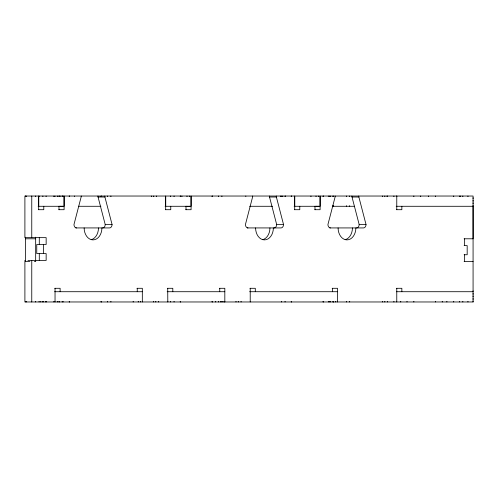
<?xml version="1.0" encoding="UTF-8"?>
<svg xmlns="http://www.w3.org/2000/svg" width="498" height="498" viewBox="0 0 498 498"><rect width="100%" height="100%" fill="white"/><g stroke="black" fill="none" stroke-linecap="round" stroke-linejoin="round"><path stroke-width="0.75" d="M38.701 206.284L38.701 196.031M39.292 244.481L39.292 237.646M64.099 196.031L64.099 206.284L38.134 206.284M165.678 206.284L165.678 196.031M191.076 196.031L191.076 206.284L165.106 206.284M294.704 206.284L294.704 196.031M320.096 196.031L320.096 206.284L294.131 206.284M396.769 196.673L396.769 196.031L396.769 209.702M464.634 261.568L464.634 254.739M24.9 260.429L24.9 301.969L473.075 301.969L473.075 301.116M473.075 299.404L473.075 298.551M473.075 296.839L473.075 295.986M473.075 294.281L473.075 293.428M473.075 290.863L473.075 291.716L396.34 291.716M473.075 205.431L473.1 238.791L464.105 238.791M473.075 203.719L473.075 202.867M473.075 201.161L473.075 200.302M473.075 198.596L473.075 197.743M97.95 196.031A3.418 2.54 90 0 0 98.056 197.009L104.916 197.009L112.069 224.511A3.418 2.54 90 0 1 109.529 227.928L75.845 227.928M269.412 196.031A3.418 2.54 -90 0 0 269.518 197.009L276.378 197.009L283.53 224.511A3.418 2.54 90 0 1 280.99 227.928L247.307 227.928M351.905 196.031A3.418 2.54 90 0 0 352.011 197.009L358.871 197.009L366.024 224.511A3.418 2.54 90 0 1 363.484 227.928L329.8 227.928M60.096 206.284L61.242 206.284M61.814 206.284L62.953 206.284M78.329 206.284L100.889 206.284M249.654 206.284L272.543 206.284M332.309 206.284L354.632 206.284M396.196 206.284L473.1 206.29M316.093 206.284L317.238 206.284M317.811 206.284L318.957 206.284M38.446 209.702L43.78 209.702L43.78 206.284M58.764 209.702L64.099 209.702L64.099 196.673M165.423 209.702L170.758 209.702L170.758 206.284M185.742 209.702L191.076 209.702L191.076 196.673M294.443 209.702L299.784 209.702L299.784 206.284M314.761 209.702L320.096 209.702L320.096 196.673M396.508 209.702L401.849 209.702L401.849 206.284M102.669 227.928A3.418 2.54 -90 0 0 105.209 224.511L112.069 224.511M274.13 227.928A3.418 2.54 -90 0 0 276.67 224.511L283.53 224.511M356.624 227.928A3.418 2.54 90 0 0 359.164 224.511L366.024 224.511M25.41 238.791L35.663 238.791M464.124 245.626L467.174 245.626L467.174 254.739L464.124 254.739M27.95 260.429L46.152 260.429L46.152 253.594L36.752 253.594L36.752 244.481L46.152 244.481L46.152 237.646L24.9 237.646L24.9 196.031L473.075 196.031L473.075 301.969M29.899 261.568L25.41 261.568L25.41 237.185M34.381 261.568L35.663 261.568L35.663 237.185M464.105 261.568L473.1 261.568M54.78 288.298L60.121 288.298L60.121 291.716M136.994 288.298L142.328 288.298L142.328 301.969M167.471 288.298L172.806 288.298L172.806 291.716M219.487 288.298L224.822 288.298L224.822 301.969M249.965 288.298L255.3 288.298L255.3 291.716M332.178 288.298L337.513 288.298L337.513 301.969M396.508 288.298L401.849 288.298L401.849 291.716M54.612 291.716L142.328 291.716M167.154 291.716L224.822 291.716M249.647 291.716L337.513 291.716M315.527 206.284L314.954 206.284L315.016 209.702M185.928 206.284L186.501 206.284M187.646 206.284L188.219 206.284M189.358 206.284L189.931 206.284M59.523 206.284L58.951 206.284L59.019 209.702M352.011 197.009L359.164 224.511M269.518 197.009L276.67 224.511M98.056 197.009L105.209 224.511M464.634 238.791L464.634 245.626M39.292 253.594L39.292 260.429M467.952 196.031L467.952 196.673M467.952 301.327L467.952 301.969M462.823 196.031L462.823 196.673M462.823 301.327L462.823 301.969M460.544 196.031L460.544 196.673M459.405 196.031L459.405 196.673M459.405 301.327L459.405 301.969M453.709 196.031L453.709 196.673M453.709 301.327L453.709 301.969M446.874 301.327L446.874 301.969M442.268 301.327L442.268 301.969M435.433 196.031L435.433 196.673M435.433 301.327L435.433 301.969M428.597 196.031L428.597 196.673M420.679 196.031L420.679 196.673M413.844 196.031L413.844 196.673M413.844 301.327L413.844 301.969M407.009 301.327L407.009 301.969M400.741 301.327L400.741 301.969M396.769 288.298L396.769 301.969M393.906 196.031L393.906 196.673M393.906 301.327L393.906 301.969M387.618 196.031L387.618 196.673M387.618 301.327L387.618 301.969M387.07 196.031L387.07 196.673M384.83 196.031L384.83 196.673M384.83 301.327L384.83 301.969M382.539 196.031L382.539 196.673M382.539 301.327L382.539 301.969M349.677 196.031L349.677 196.673M349.677 205.643L349.677 206.284M349.677 301.327L349.677 301.969M346.459 196.031L346.459 196.673M346.459 205.643L346.459 206.284M346.459 301.327L346.459 301.969M335.733 301.327L335.733 301.969M333.573 196.031L333.573 196.673M333.573 205.643L333.573 206.284M333.573 301.327L333.573 301.969M333.442 301.327L333.442 301.969M332.907 196.031L332.907 196.673M332.907 205.643L332.907 206.284M332.907 301.327L332.907 301.969M332.434 288.298L332.434 291.716M330.348 196.031L330.348 196.673M330.348 301.327L330.348 301.969M329.489 196.031L329.489 196.673M329.489 301.327L329.489 301.969M328.363 301.327L328.363 301.969M323.283 196.031L323.283 196.673M323.283 301.327L323.283 301.969M323.14 196.031L323.14 196.673M323.14 301.327L323.14 301.969M318.315 196.031L318.315 196.673M316.031 196.031L316.031 196.673M310.951 196.031L310.951 196.673M294.704 196.673L294.704 209.702M291.417 196.031L291.417 196.673M291.417 301.327L291.417 301.969M291.274 196.031L291.274 196.673M291.274 301.327L291.274 301.969M285.553 196.031L285.553 196.673M285.068 196.031L285.068 196.673M285.068 301.327L285.068 301.969M282.764 196.031L282.764 196.673M281.65 196.031L281.65 196.673M281.65 301.327L281.65 301.969M280.474 196.031L280.474 196.673M250.22 288.298L250.22 301.969M241.076 301.327L241.076 301.969M238.281 301.327L238.281 301.969M235.996 301.327L235.996 301.969M224.754 301.645L224.754 301.969M223.042 301.327L223.042 301.969M221.903 196.031L221.903 196.673M221.903 301.327L221.903 301.969M220.757 301.327L220.757 301.969M219.749 288.298L219.749 291.716M218.485 196.031L218.485 196.673M218.485 301.327L218.485 301.969M215.678 301.327L215.678 301.969M212.279 196.031L212.279 196.673M212.279 301.327L212.279 301.969M212.136 196.031L212.136 196.673M212.136 301.327L212.136 301.969M189.296 196.031L189.296 196.673M187.005 196.031L187.005 196.673M185.997 206.284L185.997 209.702M181.926 196.031L181.926 196.673M180.413 196.031L180.413 196.673M180.413 301.327L180.413 301.969M180.27 196.031L180.27 196.673M180.27 301.327L180.27 301.969M174.063 196.031L174.063 196.673M174.063 301.327L174.063 301.969M170.646 196.031L170.646 196.673M170.646 301.327L170.646 301.969M167.795 301.645L167.795 301.969L167.726 288.298M165.678 196.673L165.678 209.702M158.576 301.327L158.576 301.969M156.534 196.031L156.534 196.673M155.787 301.327L155.787 301.969M153.739 196.031L153.739 196.673M153.502 301.327L153.502 301.969M151.454 196.031L151.454 196.673M140.548 301.327L140.548 301.969M138.263 301.327L138.263 301.969M137.249 288.298L137.249 291.716M133.184 301.327L133.184 301.969M110.898 196.031L110.898 196.673M110.898 301.327L110.898 301.969M107.481 196.031L107.481 196.673M107.481 301.327L107.481 301.969M101.275 196.031L101.275 196.673M101.275 301.327L101.275 301.969M101.131 196.031L101.131 196.673M101.131 301.327L101.131 301.969M69.409 196.031L69.409 196.673M69.409 301.327L69.409 301.969M69.266 196.031L69.266 196.673M69.266 301.327L69.266 301.969M63.059 196.031L63.059 196.673M63.059 301.327L63.059 301.969M62.318 196.031L62.318 196.673M62.2 196.031L62.2 196.673M62.2 301.327L62.2 301.969M60.034 196.031L60.034 196.673M59.642 196.031L59.642 196.673M59.642 301.327L59.642 301.969M58.982 196.031L58.982 196.673M58.982 301.327L58.982 301.969M57.307 196.031L57.307 196.673M57.307 301.327L57.307 301.969M54.954 196.031L54.954 196.673M55.041 288.298L55.041 301.969M53.89 196.031L53.89 196.673M53.89 301.327L53.89 301.969M46.09 196.031L46.09 196.673M46.09 301.327L46.09 301.969M45.891 301.327L45.891 301.969M43.612 244.481L43.612 253.594M43.102 301.327L43.102 301.969M42.872 196.031L42.872 196.673M42.872 301.327L42.872 301.969M40.811 301.327L40.811 301.969M39.081 196.031L39.081 196.673M39.081 301.327L39.081 301.969M38.701 196.673L38.701 209.702M35.663 196.673L35.663 196.031L35.632 196.355M35.663 301.327L35.663 301.969L35.632 301.645M31.76 196.031L31.76 237.646M31.76 260.429L31.76 301.969M26.388 196.031L26.388 196.673M26.388 301.327L26.388 301.969M25.41 301.327L25.41 301.969M81.236 196.031A3.418 2.54 90 0 1 81.13 197.009L73.978 224.511A3.418 2.54 90 0 0 76.518 227.928M74.376 196.031A3.418 2.54 90 0 1 74.358 196.467M358.871 197.009A3.418 2.54 90 0 1 358.765 196.031M330.473 227.928A3.418 2.54 -90 0 1 327.933 224.511L335.086 197.009A3.418 2.54 90 0 0 335.191 196.031M355.865 227.928A11.958 8.889 -90 0 1 346.975 239.887A11.958 8.889 -90 0 1 338.086 227.928M276.378 197.009A3.418 2.54 90 0 1 276.272 196.031M247.973 227.928A3.418 2.54 -90 0 1 245.433 224.511L252.586 197.009A3.418 2.54 90 0 0 252.691 196.031M273.371 227.928A11.958 8.889 -90 0 1 264.482 239.887A11.958 8.889 -90 0 1 255.592 227.928M104.916 197.009A3.418 2.54 90 0 1 104.81 196.031M101.909 227.928A11.958 8.889 90 0 1 93.026 239.887A11.958 8.889 90 0 1 84.137 227.928M328.331 196.031A3.418 2.54 90 0 1 328.307 196.467M245.831 196.031A3.418 2.54 90 0 1 245.813 196.467M98.48 227.928A11.958 8.889 90 0 1 91.209 239.687M269.941 227.928A11.958 8.889 -90 0 1 262.67 239.687M352.435 227.928A11.958 8.889 -90 0 1 345.164 239.687M25.41 196.031L25.41 196.673L25.41 196.031"/></g></svg>
